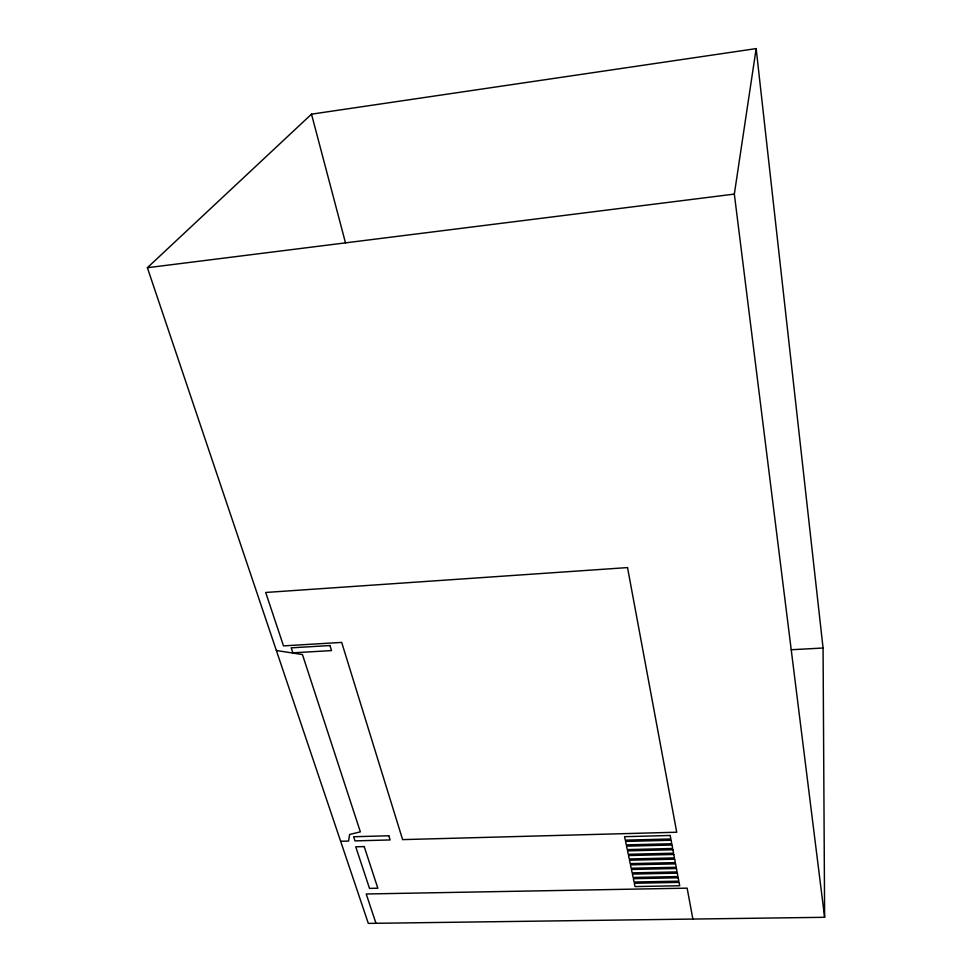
<?xml version="1.0" encoding="UTF-8"?>
<svg xmlns="http://www.w3.org/2000/svg" width="972" height="972" viewBox="0 0 972 972"><rect width="100%" height="100%" fill="white"/><g stroke="black" fill="none" stroke-linecap="round" stroke-linejoin="round"><path stroke-width="1.46" d="M824.621 917.301L734.334 194.096L756.155 48.6L311.502 114.161L147.38 267.713L368.315 923.4L824.621 917.301L823.065 648.008L756.155 48.6M147.38 267.713L734.334 194.096M791.232 649.746L823.065 648.008M340.637 841.278L348.571 841.059L349.628 834.498L360.357 831.838L302.438 654.557L276.364 650.511M375.982 923.303L366.213 893.985L687.131 888.153L692.878 919.062M311.502 114.161L345.546 243.073M627.523 567.587L265.696 592.47L283.496 645.882L341.682 642.407L402.615 839.614L676.731 832.226L627.523 567.587M329.945 645.542L291.211 647.838L292.864 652.844L331.525 650.584L329.945 645.542M388.812 835.774L353.638 836.746L354.999 840.889L390.124 839.942L388.812 835.774M670.194 835.47L624.559 836.685L625.288 840.16L670.862 838.97L670.194 835.47M364.208 846.588L355.74 846.806L369.506 888.384L377.841 888.226L364.208 846.588M671.105 840.258L625.555 841.424L626.284 844.887L671.761 843.745L671.105 840.258M672.004 845.02L626.551 846.15L627.268 849.601L672.66 848.483L672.004 845.02M672.903 849.759L627.535 850.852L628.252 854.291L673.56 853.209L672.903 849.759M673.79 854.473L628.519 855.542L629.236 858.956L674.447 857.924L673.79 854.473M674.677 859.175L629.492 860.208L630.208 863.61L675.333 862.601L674.677 859.175M675.564 863.865L630.464 864.849L631.18 868.239L676.208 867.279L675.564 863.865M676.451 868.518L631.436 869.478L632.14 872.856L677.095 871.92L676.451 868.518M677.326 873.16L632.408 874.083L633.112 877.449L677.97 876.55L677.326 873.16M678.201 877.789L633.367 878.676L634.072 882.017L678.833 881.154L678.201 877.789M679.076 882.394L634.327 883.244L635.02 886.573L679.707 885.747L679.076 882.394"/></g></svg>
